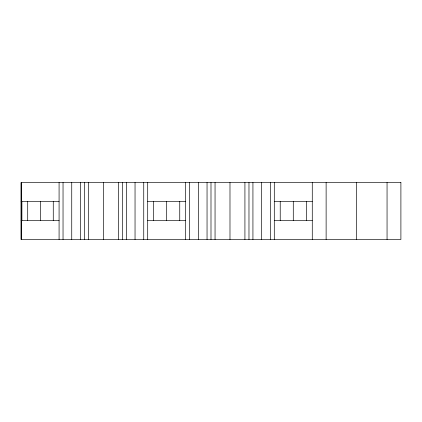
<?xml version="1.0" encoding="UTF-8"?>
<svg xmlns="http://www.w3.org/2000/svg" width="422" height="422" viewBox="0 0 422 422"><rect width="100%" height="100%" fill="white"/><g stroke="black" fill="none" stroke-linecap="round" stroke-linejoin="round"><path stroke-width="0.63" d="M21.1 201.505L59.08 201.505M147.7 201.505L185.685 201.505M274.295 201.505L312.275 201.505M21.1 220.495L59.08 220.495M147.7 220.495L185.685 220.495M274.295 220.495L312.275 220.495M387.053 182.51L387.053 239.49M356.59 182.51L356.59 239.49M326.122 182.51L326.122 239.49M312.275 182.51L312.275 239.49M306.34 201.505L306.34 220.495M293.285 201.505L293.285 220.495M280.229 201.505L280.229 220.495M274.295 182.51L274.295 239.49M270.338 182.51L270.338 239.49M261.635 182.51L261.635 239.49M252.931 182.51L252.931 239.49M248.975 182.51L248.975 239.49M244.924 182.51L244.924 239.49M229.985 182.51L229.985 239.49M215.051 182.51L215.051 239.49M210.995 182.51L210.995 239.49M207.044 182.51L207.044 239.49M198.34 182.51L198.34 239.49M189.636 182.51L189.636 239.49M185.685 182.51L185.685 239.49M179.746 201.505L179.746 220.495M166.69 201.505L166.69 220.495M153.634 201.505L153.634 220.495M147.7 182.51L147.7 239.49M143.744 182.51L143.744 239.49M135.04 182.51L135.04 239.49M126.336 182.51L126.336 239.49M122.38 182.51L122.38 239.49M118.324 182.51L118.324 239.49M103.39 182.51L103.39 239.49M88.456 182.51L88.456 239.49M84.4 182.51L84.4 239.49M80.444 182.51L80.444 239.49M71.74 182.51L71.74 239.49M63.036 182.51L63.036 239.49M59.08 182.51L59.08 239.49M53.267 201.505L53.267 220.495M40.486 201.505L40.486 220.495M27.704 201.505L27.704 220.495M21.891 201.505L21.891 220.495M21.496 201.505L21.496 220.495M21.306 182.51L21.306 239.49M21.221 182.51L21.221 239.49M400.9 182.51L21.1 182.51L21.1 239.49L400.9 239.49L400.9 182.51"/></g></svg>
